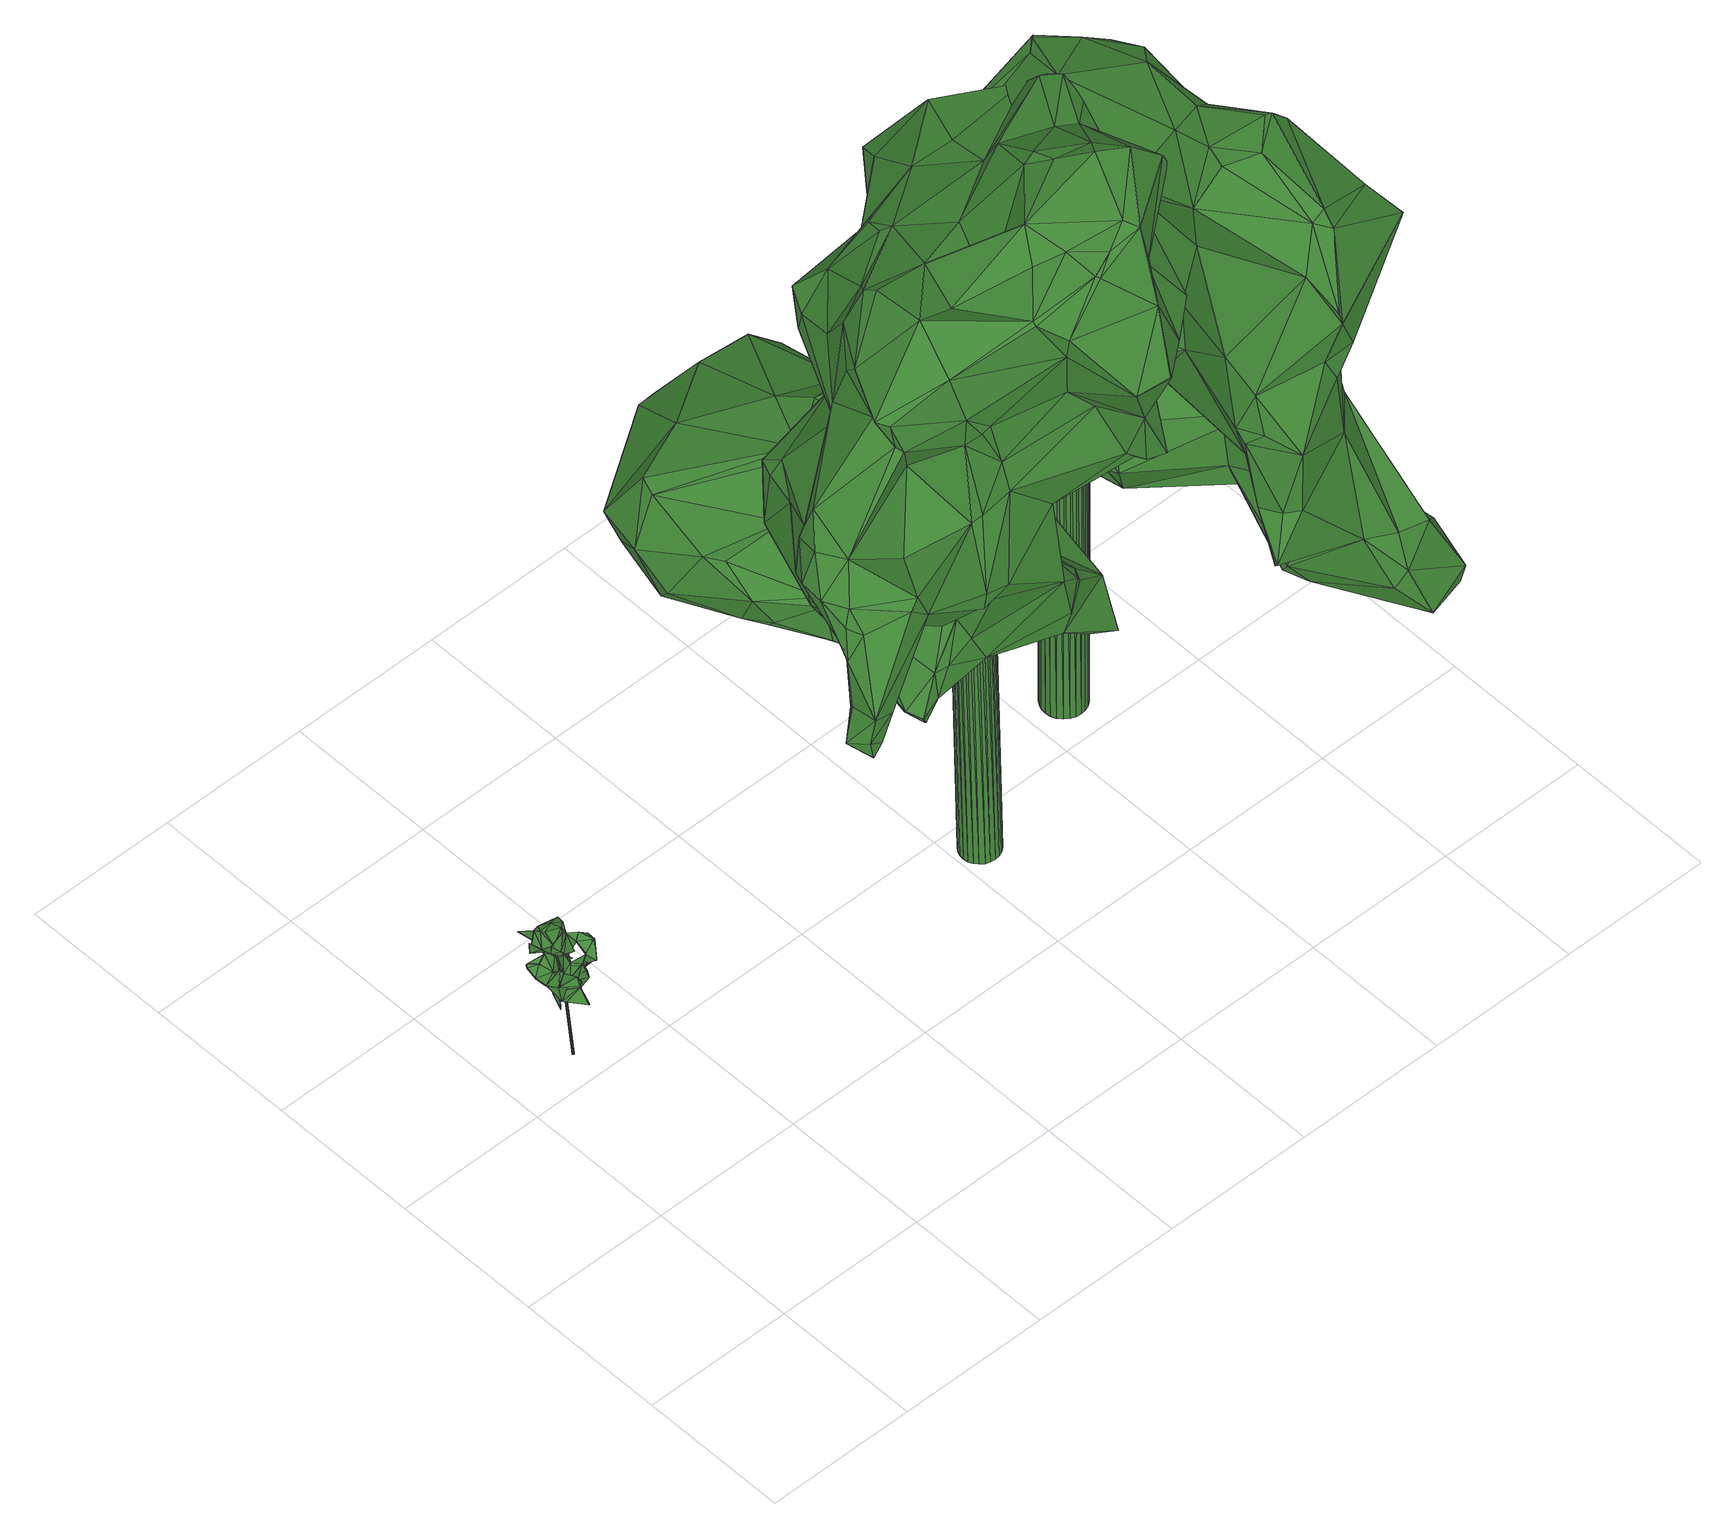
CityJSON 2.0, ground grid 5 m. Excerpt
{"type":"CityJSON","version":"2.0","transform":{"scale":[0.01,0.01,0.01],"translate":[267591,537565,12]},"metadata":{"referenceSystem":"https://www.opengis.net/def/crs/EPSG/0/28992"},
"CityObjects":{
"tree1":{"type":"SolitaryVegetationObject","attributes":{"gtid":538,"crown_width_m":2.07,"crown_median_z":16.49,"crown_r50_m":0.176,"crown_porosity":0.945,"trunk_H_m":3.54,"trunk_DBH_m":0.054,"trunk_radius_m":0.027,"trunk_base_height_m":12.95,"original_gtid":"540"},"geometry":[{"type":"MultiSurface","lod":"3","boundaries":[[[0,1,2]],[[3,4,5]],[[6,7,8]],[[9,10,11]],[[12,13,14]],[[15,16,17]],[[15,17,18]],[[19,20,21]],[[22,23,24]],[[25,24,26]],[[18,7,27]],[[17,7,18]],[[28,29,30]],[[28,30,31]],[[32,33,34]],[[29,35,30]],[[36,37,38]],[[39,40,41]],[[42,43,44]],[[45,46,47]],[[48,49,50]],[[51,29,52]],[[53,54,55]],[[56,57,25]],[[58,36,32]],[[4,50,49]],[[22,25,57]],[[2,1,59]],[[60,61,62]],[[22,24,25]],[[47,63,45]],[[64,65,66]],[[67,23,22]],[[16,68,48]],[[69,70,36]],[[71,72,73]],[[74,72,71]],[[32,75,76]],[[77,67,78]],[[42,79,80]],[[81,82,83]],[[84,0,26]],[[60,0,84]],[[21,52,19]],[[85,61,60]],[[49,5,4]],[[86,5,49]],[[87,88,89]],[[67,90,78]],[[84,26,24]],[[41,40,91]],[[92,93,88]],[[92,88,87]],[[94,54,53]],[[95,96,27]],[[15,27,96]],[[4,97,50]],[[4,98,97]],[[99,100,44]],[[42,80,43]],[[48,68,101]],[[65,102,20]],[[103,86,39]],[[104,105,6]],[[106,107,108]],[[109,110,90]],[[111,41,112]],[[83,113,48]],[[111,30,35]],[[101,114,93]],[[93,114,115]],[[98,3,116]],[[97,98,116]],[[50,116,48]],[[97,116,50]],[[117,118,119]],[[12,48,116]],[[36,120,121]],[[122,123,124]],[[34,125,32]],[[104,3,14]],[[104,14,126]],[[58,56,36]],[[2,59,121]],[[127,128,13]],[[129,73,130]],[[4,3,98]],[[48,113,49]],[[10,121,120]],[[131,91,132]],[[95,133,96]],[[47,46,123]],[[87,134,92]],[[27,15,18]],[[75,135,136]],[[79,55,80]],[[34,70,69]],[[78,53,77]],[[53,67,77]],[[137,36,138]],[[111,28,139]],[[91,112,41]],[[13,140,141]],[[3,86,14]],[[39,142,31]],[[86,142,39]],[[142,28,31]],[[109,143,144]],[[145,117,119]],[[103,146,86]],[[101,68,114]],[[15,114,68]],[[132,91,40]],[[53,90,110]],[[147,148,102]],[[10,38,137]],[[137,149,10]],[[150,35,51]],[[29,51,35]],[[151,127,8]],[[149,138,140]],[[62,72,0]],[[55,54,80]],[[39,139,86]],[[63,123,45]],[[122,13,123]],[[42,118,79]],[[23,145,24]],[[84,24,145]],[[74,62,100]],[[130,62,74]],[[33,32,76]],[[33,76,152]],[[123,63,47]],[[66,65,95]],[[20,19,102]],[[153,61,85]],[[140,154,149]],[[109,155,156]],[[157,127,139]],[[59,72,9]],[[146,138,39]],[[6,105,7]],[[120,56,26]],[[57,143,22]],[[43,99,44]],[[158,156,110]],[[127,66,159]],[[160,159,66]],[[134,89,101]],[[134,87,89]],[[93,92,134]],[[134,101,93]],[[20,52,21]],[[56,25,26]],[[35,150,28]],[[35,28,111]],[[113,83,82]],[[148,154,161]],[[46,124,123]],[[95,102,133]],[[57,56,162]],[[58,162,56]],[[163,65,64]],[[162,37,120]],[[137,37,162]],[[164,159,7]],[[122,165,13]],[[34,33,70]],[[56,120,36]],[[152,135,33]],[[136,135,152]],[[148,147,128]],[[30,131,166]],[[167,121,59]],[[9,10,167]],[[86,49,113]],[[131,31,166]],[[31,132,40]],[[31,40,39]],[[10,149,168]],[[10,168,169]],[[36,58,69]],[[115,133,19]],[[115,19,93]],[[51,170,150]],[[22,90,67]],[[96,114,15]],[[109,90,143]],[[99,2,100]],[[74,2,9]],[[100,2,74]],[[139,39,111]],[[70,33,36]],[[75,36,135]],[[58,32,125]],[[164,105,124]],[[135,36,33]],[[52,157,139]],[[52,139,28]],[[102,157,20]],[[52,20,157]],[[58,125,69]],[[69,125,34]],[[171,54,94]],[[127,19,133]],[[157,19,127]],[[15,68,16]],[[109,156,110]],[[9,167,59]],[[38,128,172]],[[9,2,10]],[[36,38,138]],[[81,83,89]],[[89,83,101]],[[148,128,10]],[[27,7,159]],[[38,37,137]],[[157,102,19]],[[100,62,61]],[[53,78,90]],[[14,139,127]],[[10,128,38]],[[172,165,75]],[[160,95,27]],[[143,162,120]],[[122,124,105]],[[130,71,129]],[[73,129,71]],[[0,173,26]],[[0,2,173]],[[99,174,173]],[[153,100,61]],[[65,147,102]],[[131,132,175]],[[119,60,84]],[[150,170,28]],[[52,28,170]],[[143,120,173]],[[138,146,103]],[[173,174,144]],[[2,99,173]],[[115,114,133]],[[96,133,114]],[[172,75,136]],[[91,131,30]],[[41,111,39]],[[30,166,31]],[[160,27,159]],[[75,165,76]],[[0,72,59]],[[9,72,74]],[[62,0,60]],[[11,168,10]],[[73,62,130]],[[156,155,110]],[[53,155,94]],[[110,155,53]],[[159,164,46]],[[45,159,46]],[[31,175,132]],[[172,128,13]],[[123,13,128]],[[143,57,162]],[[36,137,162]],[[36,162,58]],[[155,169,94]],[[140,13,128]],[[164,124,46]],[[52,170,21]],[[21,170,51]],[[164,7,105]],[[8,7,17]],[[176,16,48]],[[154,140,161]],[[149,137,138]],[[169,171,11]],[[11,171,94]],[[93,81,88]],[[123,128,147]],[[19,81,93]],[[17,16,176]],[[128,161,140]],[[155,109,144]],[[155,144,169]],[[88,81,89]],[[19,142,81]],[[173,144,143]],[[22,143,90]],[[53,55,67]],[[149,154,168]],[[81,142,82]],[[148,168,154]],[[94,168,11]],[[19,52,142]],[[74,71,130]],[[142,86,82]],[[113,82,86]],[[83,48,101]],[[67,117,23]],[[176,12,151]],[[176,151,17]],[[64,127,159]],[[151,12,127]],[[127,12,14]],[[169,11,10]],[[126,141,136]],[[174,171,144]],[[169,144,171]],[[99,171,174]],[[39,86,146]],[[80,54,43]],[[30,111,112]],[[30,112,91]],[[151,8,17]],[[141,177,136]],[[141,140,177]],[[65,127,64]],[[65,128,127]],[[13,141,126]],[[161,102,148]],[[128,102,161]],[[65,102,128]],[[10,2,121]],[[153,60,119]],[[153,85,60]],[[167,10,120]],[[119,118,153]],[[153,118,100]],[[172,13,165]],[[121,167,36]],[[65,102,95]],[[5,86,3]],[[14,86,139]],[[43,54,99]],[[171,99,54]],[[36,75,32]],[[65,66,102]],[[133,102,66]],[[133,66,127]],[[160,66,95]],[[145,119,84]],[[44,118,42]],[[163,64,159]],[[39,103,40]],[[138,103,39]],[[75,37,36]],[[167,37,36]],[[167,120,37]],[[44,100,118]],[[169,168,94]],[[31,131,175]],[[126,105,104]],[[8,127,13]],[[59,1,0]],[[73,72,62]],[[13,12,178]],[[13,178,8]],[[126,165,105]],[[122,105,165]],[[3,104,12]],[[116,3,12]],[[14,13,126]],[[76,165,152]],[[136,165,126]],[[152,165,136]],[[142,52,28]],[[29,28,52]],[[51,52,21]],[[178,12,6]],[[178,6,8]],[[6,12,104]],[[176,48,12]],[[145,23,117]],[[26,173,179]],[[120,179,173]],[[26,179,120]],[[123,65,45]],[[147,65,123]],[[163,45,65]],[[163,159,45]],[[38,177,138]],[[136,177,172]],[[138,177,140]],[[38,172,177]],[[10,168,148]],[[79,118,55]],[[67,55,118]],[[117,67,118]],[[180,181,182]],[[180,182,183]],[[183,182,184]],[[183,184,185]],[[182,181,186]],[[182,186,184]],[[186,181,187]],[[186,187,184]],[[184,187,188]],[[184,188,185]],[[187,181,189]],[[187,189,188]],[[188,189,190]],[[188,190,185]],[[189,181,191]],[[189,191,190]],[[191,181,192]],[[191,192,190]],[[190,192,193]],[[190,193,185]],[[192,181,194]],[[192,194,193]],[[193,194,195]],[[193,195,185]],[[194,181,196]],[[194,196,195]],[[196,181,197]],[[196,197,195]],[[195,197,198]],[[195,198,185]],[[197,181,199]],[[197,199,198]],[[199,181,200]],[[199,200,198]],[[198,200,201]],[[198,201,185]],[[200,181,202]],[[200,202,201]],[[201,202,203]],[[201,203,185]],[[202,181,204]],[[202,204,203]],[[204,181,205]],[[204,205,203]],[[203,205,206]],[[203,206,185]],[[205,181,207]],[[205,207,206]],[[206,207,208]],[[206,208,185]],[[207,181,209]],[[207,209,208]],[[208,209,210]],[[208,210,185]],[[209,181,211]],[[209,211,210]],[[211,181,212]],[[211,212,210]],[[210,212,213]],[[210,213,185]],[[212,181,214]],[[212,214,213]],[[213,214,215]],[[213,215,185]],[[214,181,216]],[[214,216,215]],[[215,216,217]],[[215,217,185]],[[217,216,218]],[[217,218,185]],[[216,181,219]],[[216,219,218]],[[218,219,220]],[[218,220,185]],[[219,181,180]],[[219,180,220]],[[220,180,183]],[[220,183,185]]]}]},
"tree2":{"type":"SolitaryVegetationObject","attributes":{"gtid":7,"crown_width_m":13,"crown_median_z":30.87,"crown_r50_m":0.505,"crown_porosity":0.864,"trunk_H_m":17.97,"trunk_DBH_m":1.27,"trunk_radius_m":0.634,"trunk_base_height_m":12.9,"original_gtid":"7"},"geometry":[{"type":"Solid","lod":"3","boundaries":[[[[221,222,223]],[[224,225,226]],[[227,228,229]],[[223,230,231]],[[223,231,232]],[[233,234,235]],[[236,237,238]],[[239,240,241]],[[242,243,244]],[[245,246,247]],[[247,248,245]],[[244,249,250]],[[251,252,253]],[[254,246,245]],[[255,256,257]],[[258,259,249]],[[260,261,262]],[[256,263,264]],[[251,221,252]],[[225,265,226]],[[266,267,268]],[[269,267,266]],[[270,271,272]],[[273,271,270]],[[274,275,276]],[[277,278,279]],[[280,277,279]],[[281,240,282]],[[233,235,283]],[[284,231,230]],[[277,280,285]],[[286,287,288]],[[275,274,242]],[[275,242,244]],[[289,290,291]],[[290,289,292]],[[293,294,295]],[[296,297,298]],[[299,293,296]],[[300,301,302]],[[303,304,305]],[[270,306,307]],[[308,309,310]],[[311,243,242]],[[257,312,255]],[[246,254,313]],[[314,251,253]],[[273,270,307]],[[315,316,307]],[[317,318,319]],[[237,278,238]],[[244,243,249]],[[281,320,321]],[[308,322,309]],[[249,243,311]],[[323,310,309]],[[324,320,281]],[[325,326,241]],[[296,247,327]],[[296,298,247]],[[247,328,327]],[[329,330,331]],[[296,327,299]],[[253,252,231]],[[273,307,332]],[[333,334,335]],[[298,248,247]],[[336,321,337]],[[273,332,338]],[[339,304,303]],[[281,340,341]],[[342,294,299]],[[245,248,297]],[[246,313,343]],[[298,297,248]],[[344,345,346]],[[305,347,348]],[[349,348,347]],[[275,244,326]],[[350,351,225]],[[250,326,244]],[[352,353,322]],[[354,344,346]],[[265,225,351]],[[254,245,346]],[[251,314,222]],[[251,222,221]],[[355,356,357]],[[346,358,287]],[[316,359,332]],[[308,310,360]],[[361,308,360]],[[224,362,363]],[[364,365,366]],[[344,334,333]],[[367,368,369]],[[324,281,341]],[[370,361,261]],[[284,313,253]],[[371,372,373]],[[340,374,375]],[[230,223,222]],[[376,377,378]],[[379,285,280]],[[380,381,306]],[[264,257,256]],[[332,382,338]],[[383,384,290]],[[309,385,323]],[[361,370,308]],[[234,386,235]],[[387,388,329]],[[355,389,356]],[[262,389,355]],[[262,361,389]],[[388,387,390]],[[270,272,306]],[[290,391,291]],[[385,329,331]],[[392,384,379]],[[379,384,285]],[[299,327,342]],[[342,327,328]],[[224,226,362]],[[226,265,362]],[[236,393,338]],[[394,395,386]],[[392,391,384]],[[290,384,391]],[[396,300,388]],[[330,388,300]],[[329,388,330]],[[302,330,300]],[[302,331,330]],[[397,398,399]],[[349,399,398]],[[355,400,262]],[[303,349,401]],[[302,402,403]],[[392,404,391]],[[405,391,404]],[[230,229,228]],[[272,369,380]],[[283,235,386]],[[386,395,283]],[[346,286,354]],[[394,406,395]],[[227,407,408]],[[234,390,409]],[[385,309,387]],[[385,387,329]],[[233,410,301]],[[374,411,375]],[[360,310,317]],[[360,317,319]],[[387,309,412]],[[240,413,325]],[[351,372,265]],[[390,394,409]],[[260,414,415]],[[416,367,324]],[[340,282,374]],[[417,363,362]],[[417,362,265]],[[282,407,335]],[[418,419,420]],[[307,316,332]],[[363,381,376]],[[417,381,363]],[[262,261,361]],[[289,421,422]],[[290,292,383]],[[308,261,260]],[[370,261,308]],[[280,279,423]],[[360,423,361]],[[380,377,381]],[[376,381,377]],[[424,425,426]],[[424,426,406]],[[354,286,335]],[[350,225,224]],[[256,339,263]],[[305,304,255]],[[375,339,378]],[[427,264,293]],[[293,428,427]],[[378,377,368]],[[294,342,429]],[[263,339,375]],[[272,380,306]],[[268,267,408]],[[299,294,293]],[[314,333,222]],[[333,230,222]],[[418,268,430]],[[431,432,433]],[[431,433,420]],[[296,434,297]],[[263,435,264]],[[435,293,264]],[[282,335,374]],[[279,278,237]],[[227,229,407]],[[432,436,437]],[[420,438,266]],[[375,288,263]],[[255,304,256]],[[283,439,410]],[[420,266,418]],[[234,409,386]],[[229,333,407]],[[229,230,333]],[[414,440,437]],[[405,441,291]],[[405,291,391]],[[232,442,239]],[[281,282,340]],[[378,341,340]],[[378,340,375]],[[368,416,341]],[[306,381,307]],[[358,297,434]],[[443,405,444]],[[443,441,405]],[[326,325,445]],[[326,445,275]],[[444,446,443]],[[283,395,426]],[[447,321,336]],[[447,336,448]],[[338,382,371]],[[283,274,439]],[[292,289,422]],[[328,429,342]],[[271,449,450]],[[285,450,449]],[[283,426,274]],[[224,363,350]],[[233,396,234]],[[281,321,240]],[[236,238,393]],[[239,408,282]],[[371,382,372]],[[276,451,444]],[[446,444,451]],[[395,406,426]],[[285,384,450]],[[337,421,336]],[[276,444,274]],[[256,304,339]],[[452,294,429]],[[350,373,351]],[[372,351,373]],[[453,424,454]],[[453,364,424]],[[305,255,427]],[[230,228,284]],[[314,344,333]],[[437,440,432]],[[258,249,311]],[[425,258,311]],[[436,454,424]],[[364,453,365]],[[432,453,454]],[[432,365,453]],[[436,432,454]],[[455,415,437]],[[455,437,436]],[[456,457,420]],[[408,267,269]],[[277,449,278]],[[428,347,305]],[[271,369,272]],[[394,455,406]],[[385,458,323]],[[331,458,385]],[[368,377,380]],[[366,365,430]],[[262,459,414]],[[262,414,260]],[[297,358,245]],[[346,245,358]],[[285,449,277]],[[221,460,252]],[[307,381,315]],[[250,241,326]],[[368,341,378]],[[259,366,461]],[[259,461,249]],[[325,413,445]],[[389,462,356]],[[341,416,324]],[[367,416,368]],[[460,461,366]],[[364,258,425]],[[398,401,349]],[[463,458,331]],[[405,404,402]],[[403,402,404]],[[403,404,331]],[[323,458,317]],[[310,323,317]],[[339,376,378]],[[376,339,303]],[[464,455,394]],[[240,321,413]],[[394,386,409]],[[465,237,356]],[[462,465,356]],[[398,466,371]],[[279,465,462]],[[237,465,279]],[[427,255,312]],[[363,373,350]],[[311,242,425]],[[361,423,467]],[[462,467,423]],[[232,241,223]],[[408,239,442]],[[282,240,239]],[[361,467,389]],[[253,231,284]],[[262,468,459]],[[295,428,293]],[[233,283,410]],[[275,445,276]],[[445,413,448]],[[314,345,344]],[[366,469,460]],[[305,348,303]],[[264,312,257]],[[427,312,264]],[[412,322,464]],[[364,425,424]],[[359,382,332]],[[302,301,402]],[[359,372,382]],[[352,322,308]],[[380,369,368]],[[412,309,322]],[[337,422,421]],[[383,450,384]],[[300,396,301]],[[233,301,396]],[[273,393,238]],[[338,393,273]],[[389,467,462]],[[246,470,247]],[[328,247,470]],[[397,294,438]],[[343,470,246]],[[337,320,422]],[[262,400,468]],[[263,288,435]],[[228,227,269]],[[408,269,227]],[[357,400,355]],[[356,471,357]],[[302,403,331]],[[357,397,438]],[[400,357,438]],[[315,359,316]],[[372,359,315]],[[338,371,236]],[[232,268,442]],[[420,419,431]],[[365,431,419]],[[432,431,365]],[[266,438,452]],[[294,452,438]],[[472,463,331]],[[348,349,303]],[[273,238,278]],[[279,462,423]],[[379,404,392]],[[284,343,313]],[[451,445,448]],[[276,445,451]],[[448,413,447]],[[447,413,321]],[[239,241,232]],[[397,357,466]],[[471,466,357]],[[471,236,466]],[[271,450,292]],[[383,292,450]],[[397,466,398]],[[418,266,268]],[[236,471,237]],[[237,471,356]],[[371,466,236]],[[460,221,223]],[[231,252,232]],[[422,367,369]],[[422,369,292]],[[364,366,259]],[[364,259,258]],[[451,448,336]],[[317,458,318]],[[319,423,360]],[[280,423,319]],[[415,352,260]],[[308,260,352]],[[325,241,473]],[[412,390,387]],[[460,223,241]],[[268,232,430]],[[444,405,410]],[[402,301,410]],[[402,410,405]],[[367,422,320]],[[442,268,408]],[[269,284,228]],[[266,284,269]],[[452,343,266]],[[429,343,452]],[[443,474,441]],[[446,474,443]],[[421,289,474]],[[421,474,336]],[[294,399,295]],[[397,399,294]],[[463,318,458]],[[252,460,469]],[[241,240,473]],[[240,325,473]],[[252,469,430]],[[366,430,469]],[[292,369,271]],[[396,390,234]],[[388,390,396]],[[335,407,333]],[[408,407,282]],[[390,464,394]],[[390,412,464]],[[417,315,381]],[[371,401,398]],[[373,363,371]],[[376,401,363]],[[303,401,376]],[[414,459,440]],[[410,439,444]],[[455,464,353]],[[253,345,314]],[[313,345,253]],[[313,346,345]],[[374,335,411]],[[313,254,346]],[[464,322,353]],[[415,353,352]],[[455,353,415]],[[401,475,363]],[[363,475,371]],[[401,371,475]],[[273,449,271]],[[278,449,273]],[[404,472,331]],[[404,379,472]],[[472,318,463]],[[379,318,472]],[[280,319,318]],[[280,318,379]],[[372,476,265]],[[315,476,372]],[[451,336,474]],[[451,474,446]],[[289,291,474]],[[291,441,474]],[[459,456,440]],[[415,414,437]],[[433,432,440]],[[435,434,296]],[[296,293,435]],[[434,435,288]],[[266,343,284]],[[444,439,274]],[[324,367,320]],[[321,320,337]],[[375,411,288]],[[286,288,411]],[[335,286,411]],[[249,461,250]],[[241,250,461]],[[241,461,460]],[[428,295,347]],[[265,476,417]],[[315,417,476]],[[347,399,349]],[[295,399,347]],[[434,288,287]],[[434,287,358]],[[354,334,344]],[[335,334,354]],[[286,346,287]],[[305,427,428]],[[242,477,425]],[[426,425,477]],[[274,477,242]],[[426,477,274]],[[424,406,478]],[[455,436,478]],[[455,478,406]],[[424,478,436]],[[252,430,232]],[[456,459,457]],[[468,457,459]],[[438,420,457]],[[418,430,419]],[[430,365,419]],[[438,457,400]],[[468,400,457]],[[420,440,456]],[[433,440,420]],[[343,429,470]],[[328,470,429]],[[479,480,481]],[[479,481,482]],[[482,481,483]],[[482,483,484]],[[481,480,485]],[[481,485,483]],[[483,485,486]],[[483,486,484]],[[485,480,487]],[[485,487,486]],[[486,487,488]],[[486,488,484]],[[487,480,489]],[[487,489,488]],[[488,489,490]],[[488,490,484]],[[489,480,491]],[[489,491,490]],[[490,491,492]],[[490,492,484]],[[491,480,493]],[[491,493,492]],[[492,493,494]],[[492,494,484]],[[493,480,495]],[[493,495,494]],[[494,495,496]],[[494,496,484]],[[495,480,497]],[[495,497,496]],[[496,497,498]],[[496,498,484]],[[497,480,499]],[[497,499,498]],[[498,499,500]],[[498,500,484]],[[499,480,501]],[[499,501,500]],[[500,501,502]],[[500,502,484]],[[501,480,503]],[[501,503,502]],[[502,503,504]],[[502,504,484]],[[503,480,505]],[[503,505,504]],[[504,505,506]],[[504,506,484]],[[505,480,507]],[[505,507,506]],[[506,507,508]],[[506,508,484]],[[507,480,509]],[[507,509,508]],[[508,509,510]],[[508,510,484]],[[509,480,511]],[[509,511,510]],[[510,511,512]],[[510,512,484]],[[511,480,513]],[[511,513,512]],[[512,513,514]],[[512,514,484]],[[513,480,515]],[[513,515,514]],[[514,515,516]],[[514,516,484]],[[515,480,517]],[[515,517,516]],[[516,517,518]],[[516,518,484]],[[517,480,519]],[[517,519,518]],[[518,519,520]],[[518,520,484]],[[519,480,521]],[[519,521,520]],[[520,521,522]],[[520,522,484]],[[521,480,523]],[[521,523,522]],[[522,523,524]],[[522,524,484]],[[523,480,525]],[[523,525,524]],[[524,525,526]],[[524,526,484]],[[525,480,527]],[[525,527,526]],[[526,527,528]],[[526,528,484]],[[527,480,479]],[[527,479,528]],[[528,479,482]],[[528,482,484]]]]}]},
"tree3":{"type":"SolitaryVegetationObject","attributes":{"gtid":8,"crown_width_m":17.45,"crown_median_z":25.89,"crown_r50_m":0.47,"crown_porosity":0.88,"trunk_H_m":13.1,"trunk_DBH_m":1.41,"trunk_radius_m":0.703,"trunk_base_height_m":12.79,"original_gtid":"8"},"geometry":[{"type":"Solid","lod":"3","boundaries":[[[[529,530,531]],[[532,533,534]],[[535,536,537]],[[538,539,540]],[[541,542,543]],[[543,542,544]],[[545,546,547]],[[548,549,550]],[[551,550,549]],[[552,553,554]],[[555,552,556]],[[557,558,559]],[[552,554,560]],[[529,561,562]],[[563,564,565]],[[548,566,567]],[[550,566,548]],[[568,542,541]],[[560,554,569]],[[535,570,571]],[[568,541,534]],[[572,573,574]],[[575,576,577]],[[578,579,580]],[[529,581,582]],[[583,584,585]],[[568,533,586]],[[587,586,573]],[[586,533,573]],[[588,570,589]],[[571,570,588]],[[590,591,592]],[[593,594,595]],[[596,597,598]],[[599,600,601]],[[559,602,603]],[[559,604,602]],[[569,605,580]],[[606,599,607]],[[548,567,608]],[[609,610,611]],[[612,610,609]],[[613,614,615]],[[616,617,618]],[[619,592,620]],[[621,622,623]],[[624,604,625]],[[626,627,542]],[[626,542,568]],[[544,542,627]],[[624,628,629]],[[566,629,628]],[[629,630,631]],[[546,632,547]],[[633,634,635]],[[598,636,637]],[[569,621,605]],[[625,540,638]],[[531,561,529]],[[639,640,641]],[[587,627,586]],[[562,642,643]],[[548,644,549]],[[645,646,647]],[[599,606,648]],[[620,592,649]],[[589,563,650]],[[533,574,573]],[[651,591,590]],[[555,556,652]],[[653,654,655]],[[653,633,654]],[[656,657,658]],[[619,651,590]],[[569,554,621]],[[621,553,622]],[[553,621,554]],[[631,659,660]],[[661,643,642]],[[662,597,596]],[[663,664,665]],[[616,666,667]],[[591,651,617]],[[618,617,651]],[[648,606,668]],[[592,619,590]],[[669,670,671]],[[644,672,662]],[[633,673,674]],[[644,675,672]],[[597,676,677]],[[678,679,680]],[[536,678,681]],[[662,676,597]],[[662,672,676]],[[564,682,683]],[[605,623,578]],[[573,642,587]],[[608,644,548]],[[608,675,644]],[[684,678,536]],[[684,536,535]],[[562,581,529]],[[595,685,593]],[[686,679,678]],[[687,688,664]],[[689,685,690]],[[685,691,690]],[[650,539,680]],[[680,679,650]],[[679,686,650]],[[692,693,671]],[[692,671,694]],[[529,656,530]],[[624,629,660]],[[530,656,658]],[[601,695,599]],[[696,693,692]],[[631,697,659]],[[698,667,699]],[[694,670,657]],[[700,701,702]],[[703,704,705]],[[601,666,616]],[[672,677,676]],[[619,618,651]],[[677,706,636]],[[707,613,708]],[[592,706,649]],[[591,706,592]],[[709,695,618]],[[710,695,709]],[[559,681,538]],[[711,565,539]],[[623,605,621]],[[712,713,714]],[[568,586,626]],[[642,573,572]],[[661,572,715]],[[626,586,627]],[[691,716,577]],[[572,661,642]],[[717,718,719]],[[568,534,533]],[[552,560,652]],[[543,615,532]],[[715,532,615]],[[715,572,532]],[[533,532,574]],[[574,532,572]],[[552,546,545]],[[720,615,721]],[[532,534,543]],[[543,534,541]],[[560,722,723]],[[616,695,601]],[[657,669,658]],[[720,715,615]],[[529,582,656]],[[693,724,671]],[[656,582,657]],[[686,588,650]],[[589,650,588]],[[624,625,725]],[[652,556,552]],[[623,654,578]],[[678,684,686]],[[546,726,632]],[[724,669,671]],[[658,669,724]],[[581,720,582]],[[727,594,701]],[[694,657,582]],[[569,580,560]],[[603,557,559]],[[728,544,627]],[[617,703,591]],[[637,591,703]],[[600,666,601]],[[729,730,728]],[[538,681,678]],[[683,565,564]],[[677,636,597]],[[627,729,728]],[[631,660,629]],[[603,731,557]],[[732,733,728]],[[733,732,734]],[[653,564,563]],[[535,571,684]],[[684,571,588]],[[666,600,699]],[[686,684,588]],[[605,578,735]],[[595,691,685]],[[560,580,722]],[[736,609,737]],[[580,605,735]],[[668,738,648]],[[649,663,620]],[[587,642,739]],[[582,721,694]],[[720,721,582]],[[553,552,545]],[[578,580,735]],[[620,663,606]],[[722,652,723]],[[659,740,741]],[[622,742,738]],[[615,733,734]],[[743,744,745]],[[665,664,639]],[[688,639,664]],[[596,598,549]],[[662,596,549]],[[575,577,585]],[[609,611,743]],[[743,611,746]],[[704,703,617]],[[680,538,678]],[[539,538,680]],[[747,567,566]],[[638,540,539]],[[683,638,565]],[[748,564,655]],[[749,631,630]],[[638,683,641]],[[593,685,689]],[[562,561,739]],[[562,739,642]],[[631,749,697]],[[705,610,612]],[[750,638,641]],[[591,636,706]],[[591,637,636]],[[751,712,714]],[[751,714,632]],[[539,565,638]],[[637,647,598]],[[752,697,753]],[[753,697,749]],[[731,740,697]],[[594,754,744]],[[752,755,557]],[[577,576,691]],[[705,704,610]],[[756,728,730]],[[756,730,757]],[[704,616,667]],[[704,617,616]],[[566,628,747]],[[638,750,625]],[[668,758,759]],[[717,668,759]],[[587,729,627]],[[739,729,587]],[[598,551,549]],[[604,741,602]],[[624,741,604]],[[747,628,725]],[[637,703,647]],[[760,756,751]],[[720,661,715]],[[622,718,623]],[[562,643,581]],[[615,543,733]],[[756,760,728]],[[760,751,726]],[[754,761,744]],[[577,762,763]],[[764,641,682]],[[575,585,584]],[[658,583,530]],[[765,717,759]],[[732,766,767]],[[699,768,713]],[[699,600,768]],[[560,723,652]],[[598,597,636]],[[769,736,737]],[[567,688,608]],[[732,767,580]],[[615,734,613]],[[770,613,734]],[[688,771,675]],[[727,700,772]],[[772,773,716]],[[662,549,644]],[[745,774,743]],[[710,709,618]],[[641,640,750]],[[675,608,688]],[[544,733,543]],[[581,643,661]],[[660,659,624]],[[581,661,720]],[[648,738,775]],[[718,622,719]],[[698,744,746]],[[707,690,575]],[[653,634,633]],[[595,727,691]],[[557,731,752]],[[625,750,640]],[[731,697,752]],[[687,664,663]],[[570,634,653]],[[776,635,634]],[[776,634,537]],[[667,746,704]],[[745,744,761]],[[616,618,695]],[[710,607,777]],[[749,778,609]],[[683,682,641]],[[546,555,760]],[[714,713,768]],[[667,666,699]],[[756,762,712]],[[757,762,756]],[[774,737,743]],[[697,740,659]],[[606,758,668]],[[663,758,606]],[[537,634,570]],[[563,570,653]],[[589,570,563]],[[690,754,689]],[[779,701,594]],[[577,773,762]],[[716,773,577]],[[722,580,767]],[[671,670,694]],[[633,674,654]],[[780,781,759]],[[780,759,758]],[[765,759,748]],[[748,759,781]],[[635,673,633]],[[745,673,635]],[[552,555,546]],[[580,579,732]],[[653,655,564]],[[718,654,623]],[[746,744,743]],[[782,783,648]],[[702,701,779]],[[707,708,674]],[[749,630,645]],[[635,774,745]],[[769,774,635]],[[774,769,737]],[[727,701,700]],[[728,733,544]],[[537,536,558]],[[602,741,740]],[[763,531,577]],[[763,561,531]],[[763,739,561]],[[575,584,724]],[[667,698,746]],[[625,604,559]],[[731,603,740]],[[749,645,778]],[[594,744,779]],[[655,654,765]],[[698,779,744]],[[738,719,622]],[[658,584,583]],[[535,537,570]],[[595,594,727]],[[674,708,784]],[[746,611,610]],[[757,763,762]],[[698,699,713]],[[751,632,726]],[[615,614,694]],[[692,694,614]],[[722,767,652]],[[717,719,738]],[[758,663,780]],[[674,784,579]],[[624,725,628]],[[657,670,669]],[[603,602,740]],[[632,782,775]],[[593,754,594]],[[754,593,689]],[[746,610,704]],[[770,734,732]],[[771,706,785]],[[625,640,725]],[[672,785,677]],[[706,677,785]],[[688,567,640]],[[688,640,639]],[[672,675,785]],[[619,710,618]],[[710,619,620]],[[649,687,663]],[[659,741,624]],[[771,785,675]],[[681,559,558]],[[550,551,566]],[[625,559,540]],[[629,566,551]],[[629,551,630]],[[598,646,551]],[[567,747,640]],[[630,646,645]],[[724,584,658]],[[707,614,613]],[[630,551,646]],[[647,646,598]],[[681,558,536]],[[725,640,747]],[[563,565,711]],[[538,540,559]],[[599,783,600]],[[768,600,783]],[[648,783,599]],[[710,620,607]],[[606,607,620]],[[650,563,711]],[[768,782,632]],[[783,782,768]],[[558,557,776]],[[769,635,776]],[[558,776,537]],[[609,743,737]],[[763,730,729]],[[757,730,763]],[[751,756,712]],[[652,766,555]],[[613,770,708]],[[654,579,578]],[[702,713,712]],[[702,698,713]],[[702,779,698]],[[668,717,738]],[[760,726,546]],[[754,690,761]],[[716,727,772]],[[705,612,778]],[[718,765,654]],[[705,645,647]],[[703,705,647]],[[692,614,696]],[[622,553,742]],[[696,614,707]],[[778,612,609]],[[687,771,688]],[[645,705,778]],[[762,773,712]],[[665,780,663]],[[781,780,665]],[[547,775,738]],[[547,632,775]],[[782,648,775]],[[717,765,718]],[[655,765,748]],[[738,742,547]],[[712,773,702]],[[770,732,579]],[[700,702,773]],[[772,700,773]],[[654,674,579]],[[708,579,784]],[[708,770,579]],[[768,632,714]],[[691,727,716]],[[739,763,729]],[[577,531,585]],[[585,530,583]],[[530,585,531]],[[694,721,615]],[[691,575,690]],[[545,547,742]],[[545,742,553]],[[764,682,781]],[[696,575,693]],[[693,575,724]],[[696,707,575]],[[752,736,769]],[[728,766,732]],[[760,766,728]],[[767,766,652]],[[760,555,766]],[[752,753,736]],[[753,609,736]],[[753,749,609]],[[639,764,665]],[[781,665,764]],[[764,639,641]],[[691,576,575]],[[781,682,748]],[[564,748,682]],[[711,539,650]],[[599,777,607]],[[752,769,755]],[[776,557,755]],[[776,755,769]],[[761,690,673]],[[707,674,673]],[[707,673,690]],[[761,673,745]],[[649,771,687]],[[771,649,706]],[[599,695,777]],[[710,777,695]],[[786,787,788]],[[786,788,789]],[[789,788,790]],[[789,790,791]],[[788,787,792]],[[788,792,790]],[[790,792,793]],[[790,793,791]],[[792,787,794]],[[792,794,793]],[[793,794,795]],[[793,795,791]],[[794,787,796]],[[794,796,795]],[[795,796,797]],[[795,797,791]],[[796,787,798]],[[796,798,797]],[[797,798,799]],[[797,799,791]],[[798,787,800]],[[798,800,799]],[[799,800,801]],[[799,801,791]],[[800,787,802]],[[800,802,801]],[[801,802,803]],[[801,803,791]],[[802,787,804]],[[802,804,803]],[[803,804,805]],[[803,805,791]],[[804,787,806]],[[804,806,805]],[[805,806,807]],[[805,807,791]],[[806,787,808]],[[806,808,807]],[[807,808,809]],[[807,809,791]],[[808,787,810]],[[808,810,809]],[[809,810,811]],[[809,811,791]],[[810,787,812]],[[810,812,811]],[[811,812,813]],[[811,813,791]],[[812,787,814]],[[812,814,813]],[[813,814,815]],[[813,815,791]],[[814,787,816]],[[814,816,815]],[[815,816,817]],[[815,817,791]],[[816,787,818]],[[816,818,817]],[[817,818,819]],[[817,819,791]],[[818,787,820]],[[818,820,819]],[[819,820,821]],[[819,821,791]],[[820,787,822]],[[820,822,821]],[[821,822,823]],[[821,823,791]],[[822,787,824]],[[822,824,823]],[[823,824,825]],[[823,825,791]],[[824,787,826]],[[824,826,825]],[[825,826,827]],[[825,827,791]],[[826,787,828]],[[826,828,827]],[[827,828,829]],[[827,829,791]],[[828,787,830]],[[828,830,829]],[[829,830,831]],[[829,831,791]],[[830,787,832]],[[830,832,831]],[[831,832,833]],[[831,833,791]],[[832,787,834]],[[832,834,833]],[[833,834,835]],[[833,835,791]],[[834,787,786]],[[834,786,835]],[[835,786,789]],[[835,789,791]]]]}]}
},
"vertices":[
[202,1098,605],[178,1104,573],[178,1105,573],[293,1121,380],[311,1138,363],[265,1142,335],[250,1058,421],[212,1051,413],[212,1052,414],[205,1091,527],[185,1116,506],[184,1116,506],[240,1104,397],[204,1083,436],[240,1105,397],[211,1059,355],[237,1066,339],[212,1059,356],[213,1016,371],[161,1134,392],[135,1110,431],[149,1166,404],[176,1184,587],[158,1156,600],[201,1160,600],[238,1171,588],[220,1133,611],[212,1016,371],[180,1184,427],[165,1211,421],[204,1192,442],[237,1202,427],[296,1086,523],[297,1086,522],[308,1126,506],[165,1211,422],[254,1114,522],[253,1114,522],[226,1135,480],[244,1189,423],[252,1223,443],[213,1200,448],[103,1143,603],[115,1151,547],[135,1126,566],[188,1028,457],[189,1028,457],[189,1021,479],[257,1101,351],[265,1142,333],[311,1137,362],[145,1197,427],[150,1166,404],[158,1177,541],[115,1152,546],[116,1152,547],[235,1136,552],[240,1180,567],[269,1121,543],[211,1076,543],[181,1090,633],[136,1086,611],[161,1076,579],[189,1022,479],[203,1083,436],[149,1072,442],[159,1068,383],[154,1179,589],[236,1066,339],[307,1127,506],[307,1126,505],[158,1028,593],[166,1070,569],[158,1029,594],[165,1070,568],[259,1080,492],[270,1049,484],[132,1220,567],[134,1220,567],[104,1143,603],[114,1152,547],[202,1121,365],[235,1164,373],[238,1118,357],[200,1117,618],[136,1087,612],[235,1164,374],[199,1117,279],[200,1152,318],[201,1153,318],[170,1181,547],[213,1225,460],[198,1117,280],[199,1122,319],[173,1146,512],[158,1068,383],[173,1065,372],[325,1128,372],[326,1128,373],[137,1126,566],[139,1093,572],[201,1122,319],[136,1110,431],[270,1174,423],[263,1080,421],[250,1057,422],[93,1141,477],[92,1141,477],[91,1141,477],[189,1186,526],[183,1202,506],[204,1191,442],[212,1200,448],[264,1142,334],[203,1088,364],[202,1120,365],[294,1120,380],[158,1155,600],[136,1126,567],[156,1101,586],[234,1136,551],[207,1091,527],[205,1056,448],[200,1054,465],[205,1055,448],[270,1121,543],[263,1080,422],[180,1096,391],[195,1102,444],[158,1028,594],[157,1028,594],[213,1226,460],[252,1224,443],[180,1096,390],[199,1117,280],[260,1080,492],[256,1090,447],[232,1154,495],[249,1146,471],[205,1155,399],[234,1116,445],[255,1090,446],[205,1160,380],[217,1162,563],[170,1179,547],[170,1151,593],[270,1173,423],[149,1072,443],[193,1114,450],[226,1136,480],[146,1201,438],[203,1088,366],[271,1049,484],[136,1088,611],[195,1114,450],[189,1186,525],[184,1202,506],[161,1134,393],[183,1203,506],[211,1051,414],[173,1065,373],[194,1114,449],[235,1136,551],[204,1056,448],[212,1051,414],[256,1089,447],[213,1201,448],[206,1091,526],[185,1116,505],[174,1146,513],[145,1196,427],[173,1146,513],[234,1116,446],[190,1137,578],[158,1176,541],[251,1224,443],[236,1066,340],[235,1116,446],[250,1059,422],[217,1162,564],[228,1095,95],[225,1095,95],[228,1096,95],[207,1120,449],[207,1121,449],[204,1120,449],[227,1096,95],[227,1097,95],[206,1122,449],[226,1098,95],[205,1123,449],[225,1098,95],[224,1098,95],[204,1123,449],[224,1097,95],[203,1122,449],[223,1097,95],[223,1096,95],[202,1121,449],[222,1096,95],[222,1095,95],[202,1120,449],[222,1094,95],[202,1119,449],[223,1094,95],[223,1093,95],[202,1118,449],[224,1093,95],[203,1118,449],[224,1092,95],[204,1117,449],[225,1092,95],[226,1092,95],[205,1117,450],[226,1093,95],[205,1118,450],[227,1093,95],[206,1118,450],[207,1118,450],[228,1094,95],[207,1119,450],
[1975,1382,1578],[1902,1332,1429],[1923,1323,1652],[785,497,1433],[749,439,1450],[750,498,1441],[1569,1202,1344],[1699,1139,1338],[1601,1212,1340],[1811,1280,1420],[1982,1227,1503],[1859,1218,1775],[2028,1140,2730],[2067,1084,2753],[2062,1143,2711],[1280,612,1875],[1284,644,2167],[1194,782,2041],[1558,1289,1752],[1541,1323,1742],[1787,1449,1834],[2102,1538,2256],[2118,1591,2188],[2110,1597,2181],[1907,858,1070],[1905,986,1174],[1906,754,1077],[1889,676,928],[2136,1530,2157],[1951,1550,1984],[1983,1326,1514],[2021,1280,1646],[2018,1216,1478],[1890,1017,1170],[1143,659,1134],[1115,706,1148],[1158,671,1099],[2009,1339,2058],[2035,1305,2033],[1897,433,2312],[1759,316,2352],[1756,422,2105],[1202,807,1186],[1227,740,1099],[728,529,1453],[1710,847,1627],[1434,925,1625],[1628,968,1772],[1491,967,1432],[805,739,2014],[887,832,2051],[845,845,1960],[862,663,2002],[1929,1485,2427],[1813,1625,2206],[1774,1536,2267],[1051,696,2378],[1089,680,2258],[1266,620,2304],[1217,635,2493],[1294,1260,1722],[1349,1199,1531],[2067,1248,2585],[1790,1056,1363],[1022,728,2392],[1635,1147,1231],[1700,907,1190],[1515,912,1262],[1253,1168,2228],[1198,1044,2415],[1327,1111,2412],[1121,1004,2180],[1400,680,1178],[1624,605,1382],[1345,681,1296],[1659,645,1112],[1843,735,897],[1887,670,931],[1674,629,1197],[1770,889,2814],[1793,1055,2697],[1736,889,2786],[1067,808,1469],[1115,702,1152],[1209,685,1252],[778,761,1884],[777,685,1876],[1792,406,2552],[1797,484,2809],[1649,484,2710],[2138,1523,2218],[1160,668,1101],[1888,1084,1253],[1904,1318,1359],[791,590,1694],[798,606,1812],[1640,495,2716],[1446,541,2640],[1444,527,2632],[1314,1222,1910],[1408,1304,1917],[1856,513,2614],[1700,500,2770],[1074,1239,1786],[1687,1494,1833],[1892,1581,2029],[1745,672,1241],[1757,705,1256],[1839,713,2906],[1773,806,2848],[1586,726,2786],[816,610,1874],[1701,1341,1294],[1656,1290,1280],[1559,1221,1342],[1336,1399,2176],[1301,1338,2079],[975,503,1887],[1022,894,1414],[1149,1230,1500],[1099,1258,1491],[1716,650,1289],[1755,983,1338],[1719,1340,1253],[1855,1238,1274],[1801,1067,1119],[1306,703,1389],[1276,727,1361],[1274,564,1572],[804,463,1452],[747,449,1498],[1874,538,2557],[1972,658,2597],[1640,1226,1245],[1682,543,2112],[1400,617,2034],[1418,604,1911],[1814,880,1053],[831,567,1789],[1514,465,2570],[1632,321,2367],[764,531,1447],[840,580,1485],[2030,1273,2034],[1940,989,1897],[2027,1278,1934],[1073,1159,1853],[1040,1089,1757],[895,877,1942],[1749,308,2369],[1028,517,1767],[773,458,1568],[861,482,1517],[1345,1198,1525],[1286,989,1424],[1012,813,1497],[975,836,1752],[1004,969,1460],[1228,766,2626],[831,844,1822],[814,620,1690],[949,500,1852],[1118,945,2358],[1103,896,2416],[1771,527,2822],[2100,1160,2637],[1943,678,2874],[1873,761,2877],[1596,564,2217],[1986,934,2731],[1236,1003,2555],[1240,953,2589],[1060,651,1866],[2110,928,2590],[2086,1201,2567],[1909,949,2764],[1376,564,1590],[1261,542,1594],[1339,591,1535],[1757,497,1898],[1122,724,1651],[1609,1015,2544],[1510,791,2528],[1416,948,2572],[1502,1173,2480],[2026,1091,2398],[1562,1219,1346],[1398,1077,1543],[2079,1015,2697],[1820,1142,2535],[1565,1201,1339],[2057,672,2758],[1642,1349,1955],[1862,491,2052],[2004,516,2346],[1059,1191,1771],[788,574,1523],[1927,950,1818],[1942,948,1841],[1888,693,1843],[1295,1317,2155],[1171,1051,2022],[1532,497,2464],[1922,1069,2283],[1914,1346,2229],[2044,1220,2443],[1211,673,1158],[1256,679,1252],[1680,697,1353],[1904,1136,1824],[1879,769,2051],[2064,752,2138],[1917,608,2008],[1685,753,1133],[1413,740,1111],[2072,769,2235],[1989,624,2282],[1586,612,1726],[1847,1296,2474],[1921,589,2001],[1479,1199,2455],[1587,1198,1795],[1501,1267,2421],[1732,1339,2418],[1742,1527,2094],[1563,1315,2373],[1416,1266,1954],[1598,1379,2205],[1079,707,2266],[1082,798,2311],[1591,1394,2223],[1616,792,1431],[1907,988,2055],[2061,787,2178],[1985,761,2454],[1896,557,1892],[1786,493,1867],[1630,605,2736],[1854,435,1876],[2011,1297,1817],[1968,1517,1984],[1358,618,2211],[1550,655,2693],[2079,674,2711],[1325,617,2204],[1277,547,1640],[1538,503,2458],[1800,460,1870],[2012,1290,1818],[1746,877,1236],[1315,605,1887],[1360,779,2566],[1692,1486,1826],[1385,1308,2282],[1004,740,1736],[782,560,1537],[1935,1443,2368],[1881,911,2320],[1638,894,91],[1575,895,90],[1637,911,90],[1617,918,1888],[1615,935,1887],[1553,919,1887],[1630,926,90],[1608,950,1887],[1620,939,90],[1599,964,1887],[1607,949,90],[1586,974,1886],[1592,956,89],[1570,980,1886],[1576,958,89],[1554,983,1886],[1559,956,89],[1538,981,1886],[1544,950,89],[1522,975,1886],[1531,940,89],[1509,965,1886],[1521,927,89],[1499,952,1886],[1514,912,89],[1492,936,1886],[1512,896,89],[1490,920,1886],[1514,879,89],[1492,904,1886],[1520,864,90],[1498,888,1886],[1530,851,90],[1508,875,1887],[1543,840,90],[1521,865,1887],[1558,834,91],[1536,858,1887],[1574,832,91],[1552,856,1888],[1591,834,91],[1569,858,1888],[1606,840,91],[1584,864,1888],[1619,850,91],[1597,874,1888],[1630,863,91],[1608,887,1888],[1636,878,91],[1614,902,1888],
[1224,1917,755],[1288,1711,843],[1314,1943,890],[1805,2239,433],[1794,2314,542],[1900,2245,520],[2372,391,1008],[2306,341,1082],[2256,399,1121],[2430,76,1249],[2527,96,1368],[2426,110,1381],[1974,2209,544],[2043,2244,702],[2060,2055,461],[2060,2220,730],[2614,1691,1310],[2400,1805,1282],[2545,1615,1422],[2272,208,2670],[2224,243,2699],[2169,73,2503],[2157,196,2564],[2543,1868,1172],[2664,1678,1280],[2691,1692,1126],[2411,1858,1118],[2473,1869,1108],[2326,375,1432],[2251,372,1160],[2340,160,1376],[2642,1793,923],[1332,2001,901],[1276,2099,726],[2541,526,1212],[2489,695,1550],[2529,439,1526],[2178,72,2458],[2597,276,2435],[1947,2295,700],[2738,1608,818],[2399,632,1159],[2401,403,1000],[1642,2335,514],[1690,2335,712],[1726,2336,547],[1603,1426,808],[1864,1431,1148],[1668,1728,950],[2477,1350,844],[2419,1391,844],[2702,1561,721],[1298,2051,626],[1275,1865,567],[1320,1652,847],[1473,1428,765],[1524,1635,870],[1940,2298,711],[1808,2282,793],[2443,400,1019],[2511,485,1139],[2153,1303,2660],[2071,1112,2723],[2251,1206,2667],[1522,1262,1346],[1559,1289,1392],[1516,1302,1349],[2094,469,2849],[2114,543,2854],[2000,487,2732],[2371,1564,2126],[2036,1536,1972],[2035,1520,2161],[1971,112,1586],[1972,123,1574],[2081,130,1714],[2733,1539,767],[2504,1376,2246],[2440,1415,2257],[2518,344,2556],[1908,901,1809],[1896,1072,1997],[1888,1038,1854],[1997,913,1961],[1921,1547,590],[1724,1515,529],[1760,1829,387],[1913,1423,2301],[1880,1339,2371],[1927,1392,2395],[2167,1314,2652],[2338,1184,2609],[2664,1581,1081],[2583,1510,1377],[2523,1398,1023],[2065,110,1969],[2312,208,1800],[1971,2282,729],[1970,2258,804],[2170,133,2258],[2004,237,2159],[2005,362,2214],[1978,290,2003],[2304,1642,1513],[2189,934,1164],[2339,664,1198],[2092,866,1203],[2123,692,2797],[2040,787,2562],[2459,366,1727],[2454,654,2182],[2432,368,2133],[2451,403,1847],[1613,2319,733],[1349,2114,658],[2270,245,2721],[2092,631,2152],[2084,562,2453],[2047,770,2528],[2608,1477,1904],[2328,1036,2705],[2675,236,1151],[2122,1278,2641],[2551,1840,943],[2420,692,1219],[2342,1134,1230],[2362,919,1563],[1244,1805,650],[1351,1620,616],[1329,1553,756],[1984,258,1958],[2009,207,2014],[1561,2161,532],[2210,434,2844],[2493,1067,2338],[2399,727,2333],[2439,687,2190],[1979,1503,1984],[1915,1397,1919],[2617,1462,1899],[1382,1521,653],[1385,1545,623],[1489,1397,600],[2333,523,2844],[2038,1230,1178],[2090,1284,1019],[2391,527,2777],[2305,524,2856],[2205,692,2833],[2493,42,1054],[2669,121,986],[2652,82,1096],[2399,97,1180],[2446,600,1743],[2524,482,1615],[2557,131,996],[1580,1292,1235],[2664,124,982],[2350,709,2460],[2542,505,2452],[1599,1266,1255],[1644,1274,1232],[1587,1304,1227],[1577,1374,514],[1556,1348,539],[1502,1600,481],[2132,1449,2238],[1599,1357,537],[2049,326,1813],[1912,1442,1643],[1946,1518,1814],[1553,1527,1389],[1574,1519,1402],[1754,1537,1398],[2033,1062,2401],[1891,1142,2069],[2044,891,2208],[2265,957,2756],[1777,1394,783],[2025,1543,667],[2136,1333,2361],[2196,1342,2531],[2498,385,1378],[1892,1597,1419],[1958,1571,1681],[2044,1644,1557],[1725,2230,427],[1607,1478,1334],[2467,1355,1733],[2510,1429,1437],[2534,1453,1438],[1555,1916,523],[1605,1803,451],[2562,1789,900],[2597,1808,918],[1468,1407,747],[2223,142,2144],[2359,1795,1281],[1528,1463,1374],[2045,1942,822],[1790,1955,930],[1870,1880,925],[2043,250,1694],[2362,1712,842],[2094,1880,605],[2055,1625,625],[2726,1534,756],[1993,792,1604],[1948,843,1603],[2543,1555,1441],[1547,2096,889],[2012,235,1694],[2035,160,1713],[2571,1579,1398],[1923,914,1594],[1826,1305,1453],[2045,1000,1396],[1897,1119,1821],[2262,119,2282],[2387,885,1679],[2086,610,1984],[2402,323,1798],[2256,1775,1228],[2237,487,1713],[2126,762,1729],[1630,1243,1295],[2304,710,1560],[2124,1698,1052],[1874,1816,924],[2452,1270,2035],[2414,1215,1870],[2324,1835,1145],[1857,1294,1281],[1860,1477,1205],[1690,1755,957],[2342,626,1915],[2310,1240,1641],[2378,1739,895],[2433,1741,856],[2058,1617,1692],[1970,757,1444],[2044,1571,648],[2338,719,2611],[1555,1527,1382],[1754,1539,1389],[1954,791,1445],[2387,1565,1548],[2311,677,1285],[2372,1419,2228],[2017,818,1970],[1794,1403,1468],[2288,949,2089],[2364,884,1835],[2289,1419,1711],[2361,1523,2015],[2219,1484,934],[2269,719,2771],[2195,1145,79],[2125,1145,79],[2193,1164,79],[2193,1139,1389],[2191,1157,1389],[2123,1139,1389],[2186,1180,79],[2184,1174,1389],[2174,1195,79],[2172,1189,1389],[2160,1206,79],[2158,1200,1389],[2143,1213,79],[2141,1207,1389],[2125,1215,79],[2123,1209,1389],[2106,1213,79],[2104,1207,1389],[2090,1206,79],[2088,1199,1389],[2075,1194,79],[2073,1188,1389],[2064,1180,79],[2062,1174,1389],[2057,1163,79],[2055,1157,1389],[2055,1145,79],[2053,1138,1389],[2057,1126,79],[2055,1120,1389],[2064,1110,79],[2062,1103,1389],[2076,1095,79],[2073,1089,1389],[2090,1084,79],[2088,1078,1389],[2107,1077,79],[2105,1071,1389],[2125,1075,79],[2123,1068,1389],[2143,1077,79],[2141,1071,1389],[2160,1084,79],[2158,1078,1389],[2175,1096,79],[2173,1089,1389],[2186,1110,79],[2184,1104,1389],[2193,1127,79],[2191,1121,1389]
]}
